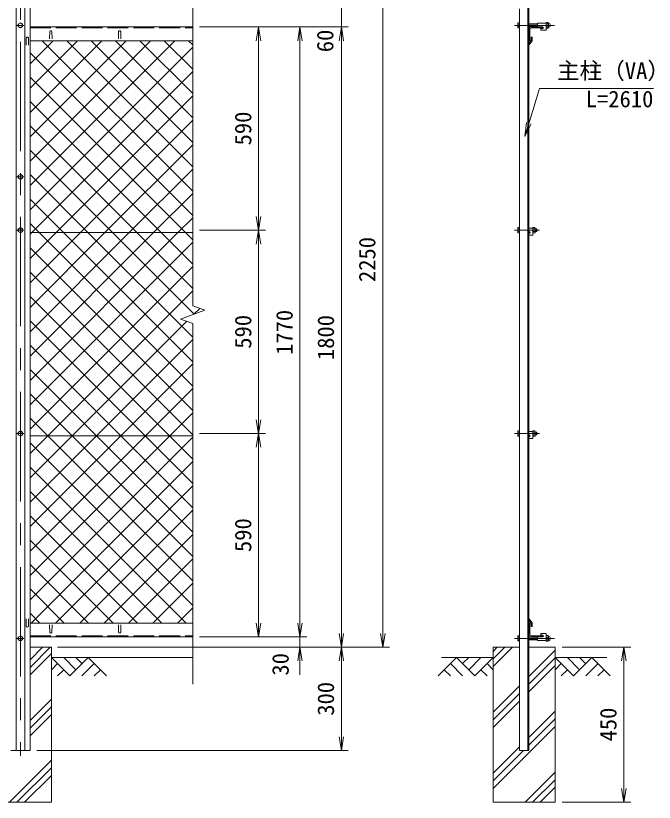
# Model space of a CAD drawing. Units: millimetres at full size. Extents: x -4200 to 4200, y -2970 to 2970.
# Drawn here: x -1533 to 319, y -562 to 1721 of the extents above; entities that cross this region are included whole.
import ezdxf
from ezdxf.enums import TextEntityAlignment as Align

# ---------------------------------------------------------------- set-up
doc = ezdxf.new("R2010")
doc.units = ezdxf.units.MM
doc.header["$LTSCALE"] = 10
doc.linetypes.add('DASHED', pattern=[7.5, 6, -1.5])
doc.linetypes.add('USER1', pattern=[50.8, 31.75, -6.35, 6.35, -6.35])
for name, color, linetype, lineweight in [('0-0_D-STR1', 1, 'Continuous', 18), ('0-1_D-BMK', 2, 'USER1', 13), ('0-2_D-STR-DIM', 7, 'Continuous', 13), ('0-3_D-STR3', 3, 'Continuous', 13), ('0-4_D-BGD', 7, 'Continuous', 18), ('0-5_D-STR4', 7, 'Continuous', 18), ('0-6_D-DCR-HCH', 7, 'Continuous', 13), ('0-7_D-STR-TXT', 7, 'Continuous', 13), ('0-8_0', 7, 'Continuous', 18), ('0-A_D-STR2', 7, 'Continuous', 13)]:
    doc.layers.add(name, color=color, linetype=linetype, lineweight=lineweight)
doc.styles.add('ＭＳ ゴシック', font='')
doc.styles.get('ＭＳ ゴシック').set_extended_font_data('MS Gothic')

# ---------------------------------------------------------------- blocks, each defined once
blk = doc.blocks.new('_Open')
at = {"layer": '0-8_0'}
blk.add_line((-10, 1.667), (0, 0), dxfattribs=at)
blk.add_lwpolyline([(-10, -1.667), (0, 0), (-10, 0)], dxfattribs=at)

msp = doc.modelspace()

# ---------------------------------------------------------------- linework, layer by layer
at = {"layer": '0-0_D-STR1'}
for p, q in [((-1532.4, -411.84), (-1532.4, 2137.87)), ((-1507.4, -411.84), (-1507.4, 2137.87)), ((-1491.9, -411.84), (-1491.9, 2137.87)), ((-71.89, -411.84), (-71.89, 1740.93)), ((-47.89, -411.84), (-47.89, 1747.36)), ((-44.89, -411.84), (-44.89, 1748.16)), ((-1491.9, 1688.16), (-1019.9, 1688.16)), ((-1434.9, 1675.03), (-1435.65, 1653.53)), ((-1428.9, 1675.03), (-1428.15, 1653.53)), ((-1234.9, 1675.03), (-1235.65, 1653.53)), ((-1228.9, 1675.03), (-1228.15, 1653.53)), ((-44.89, 1683.16), (-44.89, 1648.16)), ((-41.89, 1680.66), (-41.89, 1650.16)), ((-4.89, 1688.16), (-39.89, 1688.16)), ((-6.89, 1685.16), (-37.39, 1685.16)), ((-4.89, 1687.16), (-4.89, 1688.16)), ((-1502.9, 1656.54), (-1503.65, 1635.04)), ((-1496.9, 1656.54), (-1496.15, 1635.04)), ((-1019.9, 1648.16), (-1491.9, 1648.16)), ((-37.89, 1648.66), (-44.89, 1639.61)), ((-43.89, 1648.16), (-44.89, 1648.16)), ((-34.89, 1647.54), (-44.89, 1635.04)), ((-37.89, 1658.54), (-34.89, 1658.54)), ((-37.89, 1658.54), (-37.89, 1648.66)), ((-34.89, 1658.54), (-34.89, 1647.54)), ((-44.89, 1639.61), (-44.89, 1635.04)), ((-1502.9, -51.5), (-1503.65, -30)), ((-1496.9, -51.5), (-1496.15, -30)), ((-1019.9, -41.84), (-1491.9, -41.84)), ((-34.89, -41.11), (-44.89, -28.61)), ((-44.89, -33.18), (-44.89, -28.61)), ((-37.89, -42.23), (-44.89, -33.18)), ((-43.89, -41.84), (-44.89, -41.84)), ((-44.89, -41.84), (-44.89, -76.84)), ((-41.89, -43.84), (-41.89, -74.34)), ((-37.89, -52.11), (-37.89, -42.23)), ((-34.89, -52.11), (-34.89, -41.11)), ((-1434.9, -68.71), (-1435.65, -47.21)), ((-1428.9, -68.71), (-1428.15, -47.21)), ((-1234.9, -68.71), (-1235.65, -47.21)), ((-1228.9, -68.71), (-1228.15, -47.21)), ((-37.89, -52.11), (-34.89, -52.11)), ((-1491.9, -81.84), (-1019.9, -81.84)), ((-39.89, -81.84), (-4.89, -81.84)), ((-37.39, -78.84), (-6.89, -78.84)), ((-4.89, -80.84), (-4.89, -81.84)), ((-1547.9, -411.84), (-1491.9, -411.84)), ((-44.89, -411.84), (-71.89, -411.84))]:
    msp.add_line(p, q, dxfattribs=at)
at = {"layer": '0-0_D-STR1', "linetype": 'DASHED'}
for p, q in [((-1491.9, 1685.16), (-1019.9, 1685.16)), ((-1491.9, -78.84), (-1019.9, -78.84))]:
    msp.add_line(p, q, dxfattribs=at)
at = {"layer": '0-0_D-STR1'}
for centre, radius, start, end in [((-1431.9, 1673.78), 3.25, 22.61986, 157.38014), ((-1231.9, 1673.78), 3.25, 22.61986, 157.38014), ((-39.89, 1683.16), 5, 90, 180), ((-37.39, 1680.66), 4.5, 90, 180), ((-6.89, 1687.16), 2, 270, 0), ((-1499.9, 1655.29), 3.25, 22.61986, 157.38014), ((-43.89, 1650.16), 2, 270, 0), ((-43.89, -43.84), 2, 0, 90), ((-1499.9, -50.25), 3.25, 202.61986, 337.38014), ((-1431.9, -67.46), 3.25, 202.61986, 337.38014), ((-1231.9, -67.46), 3.25, 202.61986, 337.38014), ((-39.89, -76.84), 5, 180, 270), ((-37.39, -74.34), 4.5, 180, 270), ((-6.89, -80.84), 2, 0, 90)]:
    msp.add_arc(centre, radius, start, end, dxfattribs=at)
at = {"layer": '0-1_D-BMK'}
for p, q in [((-1519.9, 2152.87), (-1519.9, -426.84)), ((-1509.9, 1692.66), (-1529.9, 1692.66)), ((29.34, 1692.66), (-86.89, 1692.66)), ((-1509.9, 1253.16), (-1529.9, 1253.16)), ((-1509.9, 1098.16), (-1529.9, 1098.16)), ((-13.9, 1098.16), (-86.89, 1098.16)), ((-1509.9, 508.16), (-1529.9, 508.16)), ((-13.9, 508.16), (-86.89, 508.16)), ((-1509.9, -86.34), (-1529.9, -86.34)), ((29.34, -86.34), (-86.89, -86.34))]:
    msp.add_line(p, q, dxfattribs=at)
at = {"layer": '0-2_D-STR-DIM'}
for p, q in [((-1019.9, 2202.61), (-1019.9, 878.81)), ((-468.85, -111.84), (-468.85, 2137.87)), ((-588.85, 1688.16), (-588.85, 1748.16)), ((-999.9, 1688.16), (-808.85, 1688.16)), ((-999.9, 1688.16), (-688.85, 1688.16)), ((-999.9, 1688.16), (-568.85, 1688.16)), ((-999.9, 1688.16), (-568.85, 1688.16)), ((-828.85, 1098.16), (-828.85, 1688.16)), ((-708.85, 1688.16), (-708.85, -81.84)), ((-588.85, 1688.16), (-588.85, -111.84)), ((-588.85, 1648.16), (-588.85, 1608.16)), ((-999.9, 1098.16), (-808.85, 1098.16)), ((-999.9, 1098.16), (-808.85, 1098.16)), ((-828.85, 508.16), (-828.85, 1098.16)), ((-984.66, 865.99), (-1019.9, 878.81)), ((-1055.14, 840.34), (-984.66, 865.99)), ((-1019.9, 827.51), (-1055.14, 840.34)), ((-1019.9, 827.51), (-1019.9, -219.14)), ((-999.9, 508.16), (-808.85, 508.16)), ((-999.9, 508.16), (-808.85, 508.16)), ((-828.85, -81.84), (-828.85, 508.16)), ((-708.85, -41.84), (-708.85, -1.84)), ((-999.9, -81.84), (-808.85, -81.84)), ((-999.9, -81.84), (-688.85, -81.84)), ((-999.9, -81.84), (-688.85, -81.84)), ((-708.85, -81.84), (-708.85, -111.84)), ((-1412.13, -111.84), (-568.85, -111.84)), ((-1409.9, -111.84), (-688.85, -111.84)), ((-1409.9, -111.84), (-568.85, -111.84)), ((-1409.9, -111.84), (-448.85, -111.84)), ((-588.85, -111.84), (-588.85, -411.84)), ((51.61, -111.84), (250.62, -111.84)), ((230.62, -561.84), (230.62, -111.84)), ((-708.85, -151.84), (-708.85, -191.84)), ((-1471.9, -411.84), (-568.85, -411.84)), ((51.61, -561.84), (250.62, -561.84))]:
    msp.add_line(p, q, dxfattribs=at)
at = {"layer": '0-3_D-STR3'}
for p, q in [((-1519.9, 1700.17), (-1526.4, 1696.41)), ((-1526.4, 1696.41), (-1526.4, 1688.91)), ((-1513.4, 1696.41), (-1519.9, 1700.17)), ((-1513.4, 1688.91), (-1513.4, 1696.41)), ((-77.19, 1698.96), (-76.5, 1700.17)), ((-77.19, 1698.96), (-77.19, 1686.36)), ((-71.89, 1700.17), (-76.5, 1700.17)), ((-71.89, 1696.41), (-76.5, 1696.41)), ((-71.89, 1700.17), (-71.89, 1685.16)), ((-44.89, 1696.66), (-19.64, 1696.66)), ((-44.89, 1695.91), (-19.64, 1695.91)), ((-44.89, 1689.41), (-19.64, 1689.41)), ((5.36, 1698.66), (-19.64, 1698.66)), ((-19.64, 1698.66), (-19.64, 1688.16)), ((5.36, 1698.9), (5.36, 1686.55)), ((5.36, 1698.9), (5.36, 1686.55)), ((5.36, 1698.66), (5.36, 1678.66)), ((6.36, 1700.76), (10.86, 1700.76)), ((10.86, 1696.71), (6.36, 1696.71)), ((11.86, 1698.9), (11.86, 1686.55)), ((11.86, 1698.9), (11.86, 1686.55)), ((-1526.4, 1688.91), (-1519.9, 1685.16)), ((-1519.9, 1685.16), (-1513.4, 1688.91)), ((-77.19, 1686.36), (-76.5, 1685.16)), ((-71.89, 1688.91), (-76.5, 1688.91)), ((-71.89, 1685.16), (-76.5, 1685.16)), ((-44.89, 1688.66), (-19.64, 1688.66)), ((-4.89, 1688.16), (-19.64, 1688.16)), ((-4.89, 1683.66), (-9.64, 1683.66)), ((-9.64, 1683.66), (-9.64, 1678.66)), ((5.36, 1678.66), (-9.64, 1678.66)), ((10.86, 1688.61), (6.36, 1688.61)), ((6.36, 1684.56), (10.86, 1684.56)), ((-1519.9, 1260.67), (-1526.4, 1256.91)), ((-1526.4, 1256.91), (-1526.4, 1249.41)), ((-1513.4, 1256.91), (-1519.9, 1260.67)), ((-1513.4, 1249.41), (-1513.4, 1256.91)), ((-1526.4, 1249.41), (-1519.9, 1245.66)), ((-1519.9, 1245.66), (-1513.4, 1249.41)), ((-77.19, 1104.46), (-76.5, 1105.67)), ((-77.19, 1104.46), (-77.19, 1091.86)), ((-71.89, 1105.67), (-76.5, 1105.67)), ((-71.89, 1101.91), (-76.5, 1101.91)), ((-71.89, 1105.67), (-71.89, 1090.66)), ((-32.89, 1104.16), (-44.89, 1104.16)), ((-32.89, 1105.67), (-27.12, 1105.67)), ((-32.89, 1090.66), (-32.89, 1105.67)), ((-32.89, 1104.16), (-32.89, 1084.16)), ((-32.89, 1101.91), (-27.12, 1101.91)), ((-27.12, 1105.67), (-26.39, 1104.41)), ((-26.39, 1091.91), (-26.39, 1104.41)), ((-26.39, 1102.16), (-23.09, 1102.16)), ((-23.09, 1102.16), (-21.89, 1100.96)), ((-23.09, 1102.16), (-23.09, 1094.16)), ((-21.89, 1100.96), (-21.89, 1095.36)), ((-1019.9, 1091.41), (-1491.9, 1091.41)), ((-77.19, 1091.86), (-76.5, 1090.66)), ((-71.89, 1094.41), (-76.5, 1094.41)), ((-71.89, 1090.66), (-76.5, 1090.66)), ((-43.14, 1093.66), (-44.89, 1093.66)), ((-43.14, 1089.16), (-44.89, 1089.16)), ((-32.89, 1084.16), (-44.89, 1084.16)), ((-32.89, 1094.41), (-27.12, 1094.41)), ((-32.89, 1090.66), (-27.12, 1090.66)), ((-27.12, 1090.66), (-26.39, 1091.91)), ((-26.39, 1094.16), (-23.09, 1094.16)), ((-23.09, 1094.16), (-21.89, 1095.36)), ((-1519.9, 515.67), (-1526.4, 511.91)), ((-1526.4, 511.91), (-1526.4, 504.41)), ((-1526.4, 504.41), (-1519.9, 500.66)), ((-1513.4, 511.91), (-1519.9, 515.67)), ((-1519.9, 500.66), (-1513.4, 504.41)), ((-1513.4, 504.41), (-1513.4, 511.91)), ((-77.19, 514.46), (-76.5, 515.67)), ((-77.19, 514.46), (-77.19, 501.86)), ((-71.89, 515.67), (-76.5, 515.67)), ((-71.89, 511.91), (-76.5, 511.91)), ((-71.89, 504.41), (-76.5, 504.41)), ((-71.89, 515.67), (-71.89, 500.66)), ((-32.89, 514.16), (-44.89, 514.16)), ((-43.14, 503.66), (-44.89, 503.66)), ((-32.89, 500.66), (-32.89, 515.67)), ((-32.89, 511.91), (-27.12, 511.91)), ((-32.89, 504.41), (-27.12, 504.41)), ((-26.39, 501.91), (-26.39, 514.41)), ((-26.39, 512.16), (-23.09, 512.16)), ((-26.39, 504.16), (-23.09, 504.16)), ((-23.09, 512.16), (-21.89, 510.96)), ((-21.89, 510.96), (-21.89, 505.36)), ((-1019.9, 501.41), (-1491.9, 501.41)), ((-77.19, 501.86), (-76.5, 500.66)), ((-71.89, 500.66), (-76.5, 500.66)), ((-43.14, 499.16), (-44.89, 499.16)), ((-77.19, -80.04), (-76.5, -78.83)), ((-77.19, -92.64), (-77.19, -80.04)), ((-71.89, -78.83), (-76.5, -78.83)), ((-71.89, -82.59), (-76.5, -82.59)), ((-71.89, -90.09), (-76.5, -90.09)), ((-71.89, -93.84), (-71.89, -78.83)), ((-44.89, -82.34), (-19.64, -82.34)), ((-44.89, -83.09), (-19.64, -83.09)), ((-44.89, -89.59), (-19.64, -89.59)), ((-44.89, -90.34), (-19.64, -90.34)), ((-19.64, -92.34), (-19.64, -81.84)), ((-4.89, -81.84), (-19.64, -81.84)), ((-9.64, -77.34), (-9.64, -72.34)), ((5.36, -72.34), (-9.64, -72.34)), ((-4.89, -77.34), (-9.64, -77.34)), ((5.36, -92.34), (5.36, -72.34)), ((5.36, -92.57), (5.36, -80.23)), ((5.36, -92.57), (5.36, -80.23)), ((6.36, -78.24), (10.86, -78.24)), ((10.86, -82.29), (6.36, -82.29)), ((10.86, -90.39), (6.36, -90.39)), ((11.86, -92.57), (11.86, -80.23)), ((11.86, -92.57), (11.86, -80.23)), ((-77.19, -92.64), (-76.5, -93.84)), ((-71.89, -93.84), (-76.5, -93.84)), ((5.36, -92.34), (-19.64, -92.34)), ((6.36, -94.44), (10.86, -94.44))]:
    msp.add_line(p, q, dxfattribs=at)
for points in [[(-1513.4, 1101.91), (-1519.9, 1105.67), (-1526.4, 1101.91), (-1526.4, 1094.41), (-1519.9, 1090.66), (-1513.4, 1094.41)], [(-1513.4, -90.09), (-1519.9, -93.84), (-1526.4, -90.09), (-1526.4, -82.59), (-1519.9, -78.83), (-1513.4, -82.59)]]:
    msp.add_lwpolyline(points, close=True, dxfattribs=at)
for points in [[(-32.89, 514.16), (-32.89, 494.16), (-44.89, 494.16)], [(-32.89, 515.67), (-27.12, 515.67), (-26.39, 514.41)], [(-23.09, 512.16), (-23.09, 504.16), (-21.89, 505.36)], [(-32.89, 500.66), (-27.12, 500.66), (-26.39, 501.91)]]:
    msp.add_lwpolyline(points, dxfattribs=at)
for centre in [(-1519.9, 1692.66), (-1519.9, 1253.16), (-1519.9, 1098.16), (-1519.9, 508.16), (-1519.9, -86.34)]:
    msp.add_circle(centre, 6.25, dxfattribs=at)
for centre, radius, start, end in [((-73.76, 1698.29), 3.32, 145.61585, 214.38415), ((-64.66, 1692.66), 12.42, 162.4121, 197.5879), ((7.89, 1698.74), 2.54, 127.21089, 232.78911), ((14.06, 1692.66), 8.7, 152.26063, 207.73937), ((3.15, 1692.66), 8.7, 332.26063, 27.73937), ((9.32, 1698.74), 2.54, 307.21089, 52.78911), ((12.23, 1699.61), 0.5, 189.83916, 262.83194), ((11.36, 1692.66), 6.5, 277.16806, 82.83194), ((-73.76, 1687.03), 3.32, 145.61585, 214.38415), ((-4.89, 1685.91), 2.25, 270, 90), ((7.9, 1686.59), 2.55, 127.42505, 232.57495), ((9.31, 1686.59), 2.55, 307.42505, 52.57495), ((12.23, 1685.72), 0.5, 97.16806, 163.42019), ((-73.76, 1103.79), 3.32, 145.61585, 214.38415), ((-64.66, 1098.16), 12.42, 162.4121, 197.5879), ((-29.86, 1103.79), 3.32, 325.61586, 34.38414), ((-38.96, 1098.16), 12.42, 342.4121, 17.5879), ((-73.76, 1092.53), 3.32, 145.61585, 214.38415), ((-43.14, 1091.41), 2.25, 270, 90), ((-29.86, 1092.53), 3.32, 325.61585, 34.38416), ((-73.76, 513.79), 3.32, 145.61585, 214.38415), ((-64.66, 508.16), 12.42, 162.4121, 197.5879), ((-73.76, 502.53), 3.32, 145.61585, 214.38415), ((-43.14, 501.41), 2.25, 270, 90), ((-29.86, 513.79), 3.32, 325.61586, 34.38414), ((-38.96, 508.16), 12.42, 342.4121, 17.5879), ((-29.86, 502.53), 3.32, 325.61585, 34.38416), ((-73.76, -80.71), 3.32, 145.61585, 214.38415), ((-64.66, -86.34), 12.42, 162.4121, 197.5879), ((-73.76, -91.97), 3.32, 145.61585, 214.38415), ((-4.89, -79.59), 2.25, 270, 90), ((7.9, -80.26), 2.55, 127.42505, 232.57495), ((7.89, -92.41), 2.54, 127.21089, 232.78911), ((14.06, -86.34), 8.7, 152.26063, 207.73937), ((3.15, -86.34), 8.7, 332.26063, 27.73937), ((9.31, -80.26), 2.55, 307.42505, 52.57495), ((9.32, -92.41), 2.54, 307.21089, 52.78911), ((12.23, -79.39), 0.5, 196.57981, 262.83194), ((11.36, -86.34), 6.5, 277.16806, 82.83194), ((12.23, -93.28), 0.5, 97.16806, 170.16084)]:
    msp.add_arc(centre, radius, start, end, dxfattribs=at)
at = {"layer": '0-4_D-BGD'}
for p, q in [((-1429.9, -141.84), (-1019.9, -141.84)), ((-298.39, -141.84), (-148.39, -141.84)), ((181.61, -141.84), (31.61, -141.84))]:
    msp.add_line(p, q, dxfattribs=at)
at = {"layer": '0-5_D-STR4'}
for p, q in [((-1429.9, -111.84), (-1491.9, -111.84)), ((-1429.9, -111.84), (-1429.9, -561.84)), ((-148.39, -111.84), (-148.39, -561.84)), ((-71.89, -111.84), (-148.39, -111.84)), ((31.61, -111.84), (-44.89, -111.84)), ((31.61, -111.84), (31.61, -561.84)), ((-1429.9, -561.84), (-1609.9, -561.84)), ((31.61, -561.84), (-148.39, -561.84))]:
    msp.add_line(p, q, dxfattribs=at)
at = {"layer": '0-6_D-DCR-HCH'}
for p, q in [((-1491.9, -170.3), (-1433.43, -111.84)), ((-1491.9, -148.21), (-1455.53, -111.84)), ((-148.39, -168.11), (-92.12, -111.84)), ((-148.39, -146.01), (-114.22, -111.84)), ((-148.39, -123.92), (-136.32, -111.84)), ((-1491.9, -192.4), (-1429.9, -130.4)), ((-44.89, -197.19), (31.61, -120.69)), ((-1376.69, -195.05), (-1429.9, -141.84)), ((-1412.16, -159.58), (-1429.9, -177.23)), ((-1358.95, -177.31), (-1394.42, -141.84)), ((-1323.47, -141.84), (-1376.69, -195.05)), ((-1341.12, -159.67), (-1358.95, -141.84)), ((-1305.74, -159.58), (-1341.37, -195.05)), ((-1323.47, -141.84), (-1270.26, -195.05)), ((-254.82, -141.84), (-308.03, -195.05)), ((-272.56, -159.58), (-236.92, -195.05)), ((-254.82, -141.84), (-201.61, -195.05)), ((-237.08, -159.58), (-219.34, -141.84)), ((-219.34, -177.31), (-183.87, -141.84)), ((-201.61, -195.05), (-148.39, -141.84)), ((-166.13, -159.58), (-148.39, -177.23)), ((-44.89, -219.29), (31.61, -142.79)), ((84.82, -195.05), (31.61, -141.84)), ((49.34, -159.58), (31.61, -177.23)), ((102.55, -177.31), (67.08, -141.84)), ((138.03, -141.84), (84.82, -195.05)), ((120.38, -159.67), (102.55, -141.84)), ((155.77, -159.58), (120.13, -195.05)), ((138.03, -141.84), (191.24, -195.05)), ((-1394.42, -177.31), (-1412.24, -195.05)), ((-1288, -177.31), (-1305.82, -195.05)), ((-290.29, -177.31), (-272.47, -195.05)), ((-183.87, -177.31), (-166.05, -195.05)), ((-44.89, -241.39), (31.61, -164.89)), ((67.08, -177.31), (49.26, -195.05)), ((173.5, -177.31), (155.69, -195.05)), ((-148.39, -300.69), (-71.89, -224.19)), ((-148.39, -322.79), (-71.89, -246.29)), ((-1491.9, -324.98), (-1429.9, -262.98)), ((-148.39, -344.89), (-71.89, -268.39)), ((-1491.9, -347.08), (-1429.9, -285.08)), ((-1491.9, -369.18), (-1429.9, -307.18)), ((-44.89, -373.97), (31.61, -297.47)), ((-148.39, -521.66), (31.61, -341.66)), ((-44.89, -396.07), (31.61, -319.57)), ((-148.39, -477.47), (-71.89, -400.97)), ((-148.39, -499.57), (-60.67, -411.84)), ((-1551.98, -561.84), (-1429.9, -439.76)), ((-1529.88, -561.84), (-1429.9, -461.86)), ((-55.99, -561.84), (31.61, -474.25)), ((-1507.78, -561.84), (-1429.9, -483.95)), ((-33.89, -561.84), (31.61, -496.34)), ((-11.79, -561.84), (31.61, -518.44))]:
    msp.add_line(p, q, dxfattribs=at)
at = {"layer": '0-7_D-STR-TXT'}
msp.add_lwpolyline([(317.23, 1509.88), (-14.15, 1509.88), (-55.85, 1372.22)], dxfattribs=at)
at = {"layer": '0-A_D-STR2'}
for p, q in [((-1491.9, 1581.48), (-1425.22, 1648.16)), ((-1491.9, 1510.77), (-1354.51, 1648.16)), ((-1491.9, 1440.06), (-1283.8, 1648.16)), ((-1491.9, 1369.35), (-1213.09, 1648.16)), ((-1491.9, 1298.64), (-1142.38, 1648.16)), ((-1491.9, 1227.93), (-1071.67, 1648.16)), ((-1019.9, 1211.71), (-1456.35, 1648.16)), ((-1019.9, 1282.42), (-1385.64, 1648.16)), ((-1019.9, 1353.13), (-1314.93, 1648.16)), ((-1019.9, 1423.84), (-1244.22, 1648.16)), ((-1019.9, 1494.55), (-1173.51, 1648.16)), ((-1019.9, 1565.26), (-1102.8, 1648.16)), ((-1019.9, 1635.97), (-1032.09, 1648.16)), ((-1491.9, 1157.22), (-1019.9, 1629.22)), ((-1019.9, 1141), (-1491.9, 1613)), ((-1486.99, 1091.41), (-1019.9, 1558.51)), ((-1041.02, 1091.41), (-1491.9, 1542.29)), ((-1416.28, 1091.41), (-1019.9, 1487.8)), ((-1111.73, 1091.41), (-1491.9, 1471.58)), ((-1345.57, 1091.41), (-1019.9, 1417.09)), ((-1182.44, 1091.41), (-1491.9, 1400.86)), ((-1274.86, 1091.41), (-1019.9, 1346.38)), ((-1323.87, 1091.41), (-1491.9, 1259.44)), ((-1204.15, 1091.41), (-1019.9, 1275.67)), ((-1394.58, 1091.41), (-1491.9, 1188.73)), ((-1133.44, 1091.41), (-1019.9, 1204.95)), ((-1062.73, 1091.41), (-1019.9, 1134.24)), ((-1465.29, 1091.41), (-1491.9, 1118.02)), ((-1491.9, 1086.51), (-1486.99, 1091.41)), ((-1491.9, 1015.8), (-1416.28, 1091.41)), ((-1491.9, 945.09), (-1345.57, 1091.41)), ((-1491.9, 874.38), (-1274.86, 1091.41)), ((-1491.9, 803.67), (-1204.15, 1091.41)), ((-1491.9, 732.95), (-1133.44, 1091.41)), ((-1491.9, 662.24), (-1062.73, 1091.41)), ((-1019.9, 646.02), (-1465.29, 1091.41)), ((-1019.9, 716.73), (-1394.58, 1091.41)), ((-1019.9, 787.44), (-1323.87, 1091.41)), ((-1019.9, 928.86), (-1182.44, 1091.41)), ((-1019.9, 999.58), (-1111.73, 1091.41)), ((-1019.9, 1070.29), (-1041.02, 1091.41)), ((-1491.9, 591.53), (-1019.9, 1063.53)), ((-1019.9, 575.31), (-1491.9, 1047.31)), ((-1491.9, 520.82), (-1019.9, 992.82)), ((-1019.9, 504.6), (-1491.9, 976.6)), ((-1491.9, 450.11), (-1019.9, 922.11)), ((-1019.9, 433.89), (-1491.9, 905.89)), ((-1017.13, 854.17), (-999.8, 871.5)), ((-1019.9, 363.18), (-1491.9, 835.18)), ((-1491.9, 379.4), (-1037.41, 833.89)), ((-1491.9, 308.69), (-1019.9, 780.69)), ((-1019.9, 292.47), (-1491.9, 764.47)), ((-1491.9, 237.98), (-1019.9, 709.98)), ((-1019.9, 221.76), (-1491.9, 693.76)), ((-1491.9, 167.27), (-1019.9, 639.27)), ((-1019.9, 151.05), (-1491.9, 623.05)), ((-1491.9, 96.56), (-1019.9, 568.56)), ((-1019.9, 80.34), (-1491.9, 552.34)), ((-1491.9, 25.85), (-1019.9, 497.85)), ((-1019.9, 9.63), (-1491.9, 481.63)), ((-1039.14, -41.84), (-1491.9, 410.92)), ((-1488.87, -41.84), (-1019.9, 427.14)), ((-1418.16, -41.84), (-1019.9, 356.43)), ((-1109.85, -41.84), (-1491.9, 340.2)), ((-1347.45, -41.84), (-1019.9, 285.72)), ((-1180.56, -41.84), (-1491.9, 269.49)), ((-1276.74, -41.84), (-1019.9, 215.01)), ((-1251.28, -41.84), (-1491.9, 198.78)), ((-1206.03, -41.84), (-1019.9, 144.29)), ((-1321.99, -41.84), (-1491.9, 128.07)), ((-1135.32, -41.84), (-1019.9, 73.58)), ((-1392.7, -41.84), (-1491.9, 57.36)), ((-1064.61, -41.84), (-1019.9, 2.87)), ((-1463.41, -41.84), (-1491.9, -13.35))]:
    msp.add_line(p, q, dxfattribs=at)
msp.add_lwpolyline([(-1016.24, 854.49), (-1253.15, 1091.41), (-1491.9, 1330.15)], dxfattribs=at)

# ---------------------------------------------------------------- block references
at = {"layer": '0-2_D-STR-DIM', "xscale": 4, "yscale": 4}
for p, rotation in [((-828.85, 1688.16), 90), ((-708.85, 1688.16), 90), ((-588.85, 1688.16), 90), ((-588.85, 1688.16), 90), ((-828.85, 1098.16), 270), ((-828.85, 1098.16), 90), ((-828.85, 508.16), 270), ((-828.85, 508.16), 90), ((-828.85, -81.84), 270), ((-708.85, -81.84), 270), ((-708.85, -81.84), 270), ((-588.85, -111.84), 270), ((-468.85, -111.84), 270), ((-708.85, -111.84), 90), ((-588.85, -111.84), 90), ((230.62, -111.84), 90), ((-588.85, -411.84), 270), ((230.62, -561.84), 270)]:
    msp.add_blockref('_Open', p, dxfattribs=dict(at, rotation=rotation))
at = {"layer": '0-7_D-STR-TXT', "xscale": 4, "yscale": 4, "rotation": 253.14944}
msp.add_blockref('_Open', (-56.43, 1370.31), dxfattribs=at)

# ---------------------------------------------------------------- texts
at = {"layer": '0-2_D-STR-DIM', "style": 'ＭＳ ゴシック'}
for s, p in [('60', (-597.52, 1614.74)), ('590', (-835.6, 1344.27)), ('2250', (-475.6, 947.75)), ('590', (-835.6, 754.27)), ('1770', (-715.6, 736.24)), ('1800', (-595.6, 721.24)), ('590', (-835.6, 164.27)), ('30', (-727.12, -194.27)), ('300', (-595.6, -310.73)), ('450', (223.87, -385.34))]:
    msp.add_text(s, height=48.09, rotation=90, dxfattribs=at).set_placement(p, align=Align.BOTTOM_LEFT)
at = {"layer": '0-7_D-STR-TXT', "style": 'ＭＳ ゴシック'}
for s, p in [('主柱（VA）', (36.77, 1522.47)), ('L=2610', (120.15, 1440.55))]:
    msp.add_text(s, height=48.09, dxfattribs=at).set_placement(p, align=Align.BOTTOM_LEFT)

doc.saveas('drawing.dxf')
